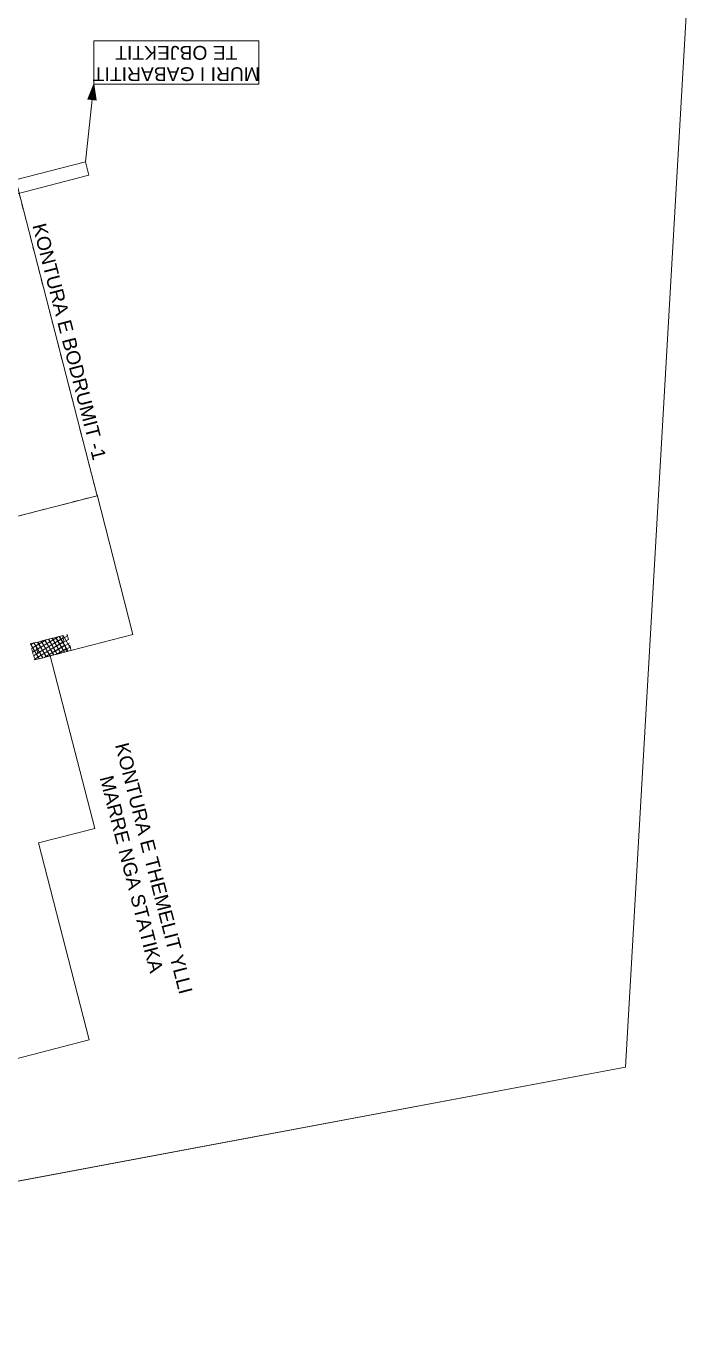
# Model space of a CAD drawing. Header units: metres. Extents: x 7515465 to 7515638, y 4752831 to 4752943.
# Drawn here: x 7515577.15 to 7515589.17, y 4752855.17 to 4752878.61 of the extents above; entities that cross this region are included whole.
import ezdxf

# ---------------------------------------------------------------- set-up
doc = ezdxf.new("R2010")
doc.units = ezdxf.units.M
for name, pattern in [('Dashed Long', [529.166651, 317.499995, -211.666656]), ('Dashed Small', [141.111111, 70.555556, -70.555556]), ('HIDDEN', [0.375, 0.25, -0.125])]:
    doc.linetypes.add(name, pattern=pattern)
for name, color, linetype, lineweight in [('0_Pen_No__10', 134, 'Continuous', 5), ('0_Pen_No__6', 5, 'Continuous', 5), ('New_0_Pen_No__1', 7, 'Continuous', 5), ('New_0_Pen_No__42', 8, 'Continuous', 5), ('New_Structural - Bearing_Pen_No__42', 8, 'Continuous', 5)]:
    doc.layers.add(name, color=color, linetype=linetype, lineweight=lineweight)
doc.layers.add('New_0', color=7, linetype='Continuous')
doc.layers.add('New_Structural - Bearing', color=7, linetype='Continuous')
for name, color, linetype, lineweight, true_color in [('New_0_Pen_No__25', 7, 'Continuous', 5, 0x40a5ff), ('New_0_Pen_No__5', 7, 'Continuous', 5, 0x40a5ff), ('New_0_Pen_No__62', 7, 'Continuous', 5, 0xaaaaaa), ('New_Structural - Bearing_Pen_No__62', 7, 'Continuous', 5, 0xaaaaaa)]:
    doc.layers.add(name, color=color, linetype=linetype, lineweight=lineweight, true_color=true_color)
doc.styles.add('GENERATED_STYLE_3', font='arial.ttf')
doc.linetypes.add('Slash Double', pattern='A,0,[1,Perdhesa1.Shx,S=7.839506,R=0,X=0,Y=0],-987.777781,0', length=987.777781)
pattern_1 = [(45, (-27108401.52, 59053074.95), (-45.96193909, 45.96193909), []), (135, (-27108401.52, 59053074.95), (45.96193909, 45.96193909), [])]

# ---------------------------------------------------------------- blocks, each defined once
blk = doc.blocks.new('Slab_1', base_point=(-174769, 188220))
at = {"layer": 'New_Structural - Bearing_Pen_No__62', "color": 253, "linetype": 'HIDDEN', "lineweight": 5, "true_color": 0xaaaaaa, "flags": 128}
blk.add_lwpolyline([(-174769, 188220), (-172274, 189598), (-170439, 186277), (-164969, 189300), (-172955, 203750), (-175825, 202164), (-176440, 203275), (-179264, 201714), (-179772, 202634), (-182041, 201377)], close=True, dxfattribs=at)
blk = doc.blocks.new('Slab_4', base_point=(-209153, 189560))
at = {"layer": 'New_Structural - Bearing_Pen_No__62', "color": 253, "linetype": 'HIDDEN', "lineweight": 5, "true_color": 0xaaaaaa, "flags": 128}
blk.add_lwpolyline([(-209153, 189560), (-200541, 173977), (-187605, 181126), (-174769, 188220), (-183382, 203803)], close=True, dxfattribs=at)
blk = doc.blocks.new('Line_11', base_point=(-189176, 202090))
at = {"layer": 'New_0_Pen_No__42', "linetype": 'Continuous', "lineweight": 5}
blk.add_hatch(color=8, dxfattribs=at).paths.add_polyline_path([(-190574, 201886), (-190286, 201852), (-190308, 202000)])
at = {"layer": 'New_0_Pen_No__42', "color": 8, "linetype": 'Continuous', "lineweight": 5}
for p, q in [((-190574, 201886), (-190308, 202000)), ((-190574, 201886), (-190286, 201852)), ((-190308, 202000), (-190286, 201852)), ((-189176, 202090), (-190297, 201926))]:
    blk.add_line(p, q, dxfattribs=at)
blk = doc.blocks.new('Column_157', base_point=(-180498, 203637))
at = {"layer": 'New_Structural - Bearing_Pen_No__42', "linetype": 'Continuous', "lineweight": 5}
h = blk.add_hatch(dxfattribs=at)
h.set_pattern_fill('CONCRETE_BLOCK', color=8, style=0, pattern_type=2)
h.set_pattern_definition(pattern_1)
h.paths.add_polyline_path([(-180222, 203447), (-180512, 203972), (-180774, 203827), (-180484, 203302)])
at = {"layer": 'New_Structural - Bearing_Pen_No__42', "color": 8, "linetype": 'Dashed Small', "lineweight": 5, "flags": 128}
blk.add_lwpolyline([(-180222, 203447), (-180512, 203972), (-180774, 203827), (-180484, 203302)], close=True, dxfattribs=at)
blk = doc.blocks.new('Column_160', base_point=(-179756, 202299))
at = {"layer": 'New_Structural - Bearing_Pen_No__42', "linetype": 'Continuous', "lineweight": 5}
h = blk.add_hatch(dxfattribs=at)
h.set_pattern_fill('CONCRETE_BLOCK', color=8, style=0, pattern_type=2)
h.set_pattern_definition(pattern_1)
h.paths.add_polyline_path([(-179480, 202109), (-179770, 202634), (-180033, 202489), (-179742, 201964)])
at = {"layer": 'New_Structural - Bearing_Pen_No__42', "color": 8, "linetype": 'Dashed Small', "lineweight": 5, "flags": 128}
blk.add_lwpolyline([(-179480, 202109), (-179770, 202634), (-180033, 202489), (-179742, 201964)], close=True, dxfattribs=at)

msp = doc.modelspace()

# ---------------------------------------------------------------- linework, layer by layer
at = {"layer": '0_Pen_No__10', "color": 134, "linetype": 'Slash Double', "lineweight": 5, "flags": 128}
msp.add_lwpolyline([(7515589.17191, 4752880.06033), (7515584.73297, 4752896.47013), (7515581.943, 4752906.66), (7515558.48329, 4752901.32007), (7515533.6726, 4752895.14114), (7515510.4129, 4752888.49123), (7515494.3181, 4752883.74429), (7515496.97506, 4752872.41743), (7515499.81103, 4752860.35158), (7515498.18705, 4752860.07458), (7515500.36302, 4752851.69569), (7515502.76599, 4752842.24481), (7515508.13992, 4752843.41179), (7515516.50982, 4752845.26177), (7515540.97051, 4752850.4617), (7515547.50043, 4752851.81169), (7515549.8804, 4752852.34168), (7515565.8312, 4752855.62064), (7515588.00092, 4752859.78059)], close=True, dxfattribs=at)
at = {"layer": '0_Pen_No__6', "color": 5, "linetype": 'ByBlock', "lineweight": 5, "flags": 128}
for points in [[(7515589.172, 4752880.06), (7515584.733, 4752896.47), (7515581.943, 4752906.66), (7515558.483, 4752901.32), (7515533.672, 4752895.141), (7515510.412, 4752888.491), (7515494.317, 4752883.744), (7515496.974, 4752872.417), (7515499.81, 4752860.351), (7515498.186, 4752860.074), (7515500.362, 4752851.695), (7515502.765, 4752842.244), (7515508.139, 4752843.411), (7515516.509, 4752845.261), (7515540.97, 4752850.461), (7515547.5, 4752851.811), (7515549.88, 4752852.341), (7515565.831, 4752855.62), (7515588.001, 4752859.78)], [(7515589.17191, 4752880.06033), (7515584.73297, 4752896.47013), (7515581.943, 4752906.66), (7515558.48329, 4752901.32007), (7515533.6726, 4752895.14114), (7515510.4129, 4752888.49123), (7515494.3181, 4752883.74429), (7515496.97506, 4752872.41743), (7515499.81103, 4752860.35158), (7515498.18705, 4752860.07458), (7515500.36302, 4752851.69569), (7515502.76599, 4752842.24481), (7515508.13992, 4752843.41179), (7515516.50982, 4752845.26177), (7515540.97051, 4752850.4617), (7515547.50043, 4752851.81169), (7515549.8804, 4752852.34168), (7515565.8312, 4752855.62064), (7515588.00092, 4752859.78059)]]:
    msp.add_lwpolyline(points, close=True, dxfattribs=at)
at = {"layer": 'New_0_Pen_No__1', "color": 7, "linetype": 'Continuous', "lineweight": 5}
msp.add_lwpolyline([(7515572.40862, 4752893.50928), (7515555.16817, 4752889.06236), (7515561.91427, 4752862.90813), (7515558.2399, 4752861.96038), (7515559.80074, 4752855.9091), (7515575.78699, 4752860.03252), (7515574.96779, 4752863.20853), (7515576.19752, 4752863.52572), (7515575.39223, 4752866.64778), (7515576.40894, 4752866.91003), (7515575.21, 4752871.55825), (7515576.69149, 4752871.94042), (7515575.83081, 4752875.27683), (7515578.29346, 4752875.91204), (7515578.23102, 4752876.15411), (7515576.9691, 4752875.82861)], close=True, dxfattribs=at)
at = {"layer": 'New_0_Pen_No__25', "color": 161, "linetype": 'Dashed Long', "lineweight": 5, "true_color": 0x40a5ff}
msp.add_lwpolyline([(7515567.25417, 4752867.22932), (7515561.20232, 4752865.66834), (7515553.8482, 4752894.1798), (7515571.08865, 4752898.62672), (7515578.44277, 4752870.11526), (7515575.76064, 4752869.42345)], dxfattribs=at)
at = {"layer": 'New_0_Pen_No__25', "color": 1, "linetype": 'Dashed Long', "lineweight": 5}
msp.add_lwpolyline([(7515578.44277, 4752870.12816), (7515579.0907, 4752867.60328), (7515577.59528, 4752867.21755), (7515578.40038, 4752864.09624), (7515577.38129, 4752863.83338), (7515578.30043, 4752860.26995), (7515559.92577, 4752855.53047)], dxfattribs=at)
at = {"layer": 'New_0_Pen_No__42', "color": 8, "linetype": 'Continuous', "lineweight": 5, "flags": 128}
msp.add_lwpolyline([(7515581.36941, 4752877.55871), (7515578.38256, 4752877.55871), (7515578.38256, 4752878.34441), (7515581.36941, 4752878.34441)], close=True, dxfattribs=at)

# ---------------------------------------------------------------- block references
at = {"layer": 'New_0', "color": 8, "linetype": 'Continuous', "lineweight": 5, "xscale": 0.0009999874726117901, "yscale": 0.0009999874726117901, "zscale": 0.0009999874726117901, "rotation": 255.5358130294076}
msp.add_blockref('Line_11', (7515578.23102, 4752876.15411), dxfattribs=at)
at = {"layer": 'New_Structural - Bearing', "color": 253, "linetype": 'HIDDEN', "lineweight": 5, "true_color": 0xaaaaaa, "xscale": 0.0009999874726117901, "yscale": 0.0009999874726117901, "zscale": 0.0009999874726117901, "rotation": 255.5358130294076}
for name, p in [('Slab_4', (7515571.08865, 4752898.62672)), ('Slab_1', (7515561.20232, 4752865.66834))]:
    msp.add_blockref(name, p, dxfattribs=at)
at = {"layer": 'New_Structural - Bearing', "color": 8, "lineweight": 5, "xscale": 0.0009999874726117901, "yscale": 0.0009999874726117901, "zscale": 0.0009999874726117901, "rotation": 255.5358130294076}
for name, p in [('Column_157', (7515577.56198, 4752867.36441)), ('Column_160', (7515577.64828, 4752867.38461))]:
    msp.add_blockref(name, p, dxfattribs=at)

# ---------------------------------------------------------------- texts
at = {"layer": 'New_0_Pen_No__5', "color": 161, "linetype": 'Continuous', "lineweight": 5, "true_color": 0x40a5ff, "char_height": 0.2499969, "attachment_point": 2, "rotation": 284.463366, "style": 'GENERATED_STYLE_3'}
for s, insert in [('\\A1;{\\pqc;\\fArial|b0|i0|c0|p0;\\W1.000000;KONTURA E BODRUMIT -\\fArial|b0|i0|c0|p0;\\W1.000000;1}', (7515578.06228, 4752872.93455)), ('\\A1;KONTURA E THEMELIT YLLI\\PMARRE NGA STATIKA', (7515579.59113, 4752863.40569))]:
    msp.add_mtext(s, dxfattribs=dict(at, insert=insert))
at = {"layer": 'New_0_Pen_No__62', "color": 253, "linetype": 'Continuous', "lineweight": 5, "true_color": 0xaaaaaa, "insert": (7515579.87599, 4752877.61585), "char_height": 0.2499969, "attachment_point": 2, "rotation": 180, "line_spacing_factor": 0.923867, "style": 'GENERATED_STYLE_3'}
msp.add_mtext('\\A1;{\\pqc;\\fArial|b0|i0|c0|p0;\\W1.000000;MURI I GABARITIT \\P\\pqc;\\fArial|b0|i0|c0|p0;\\W1.000000;TE OBJEKTIT }', dxfattribs=at)

doc.saveas('drawing.dxf')
